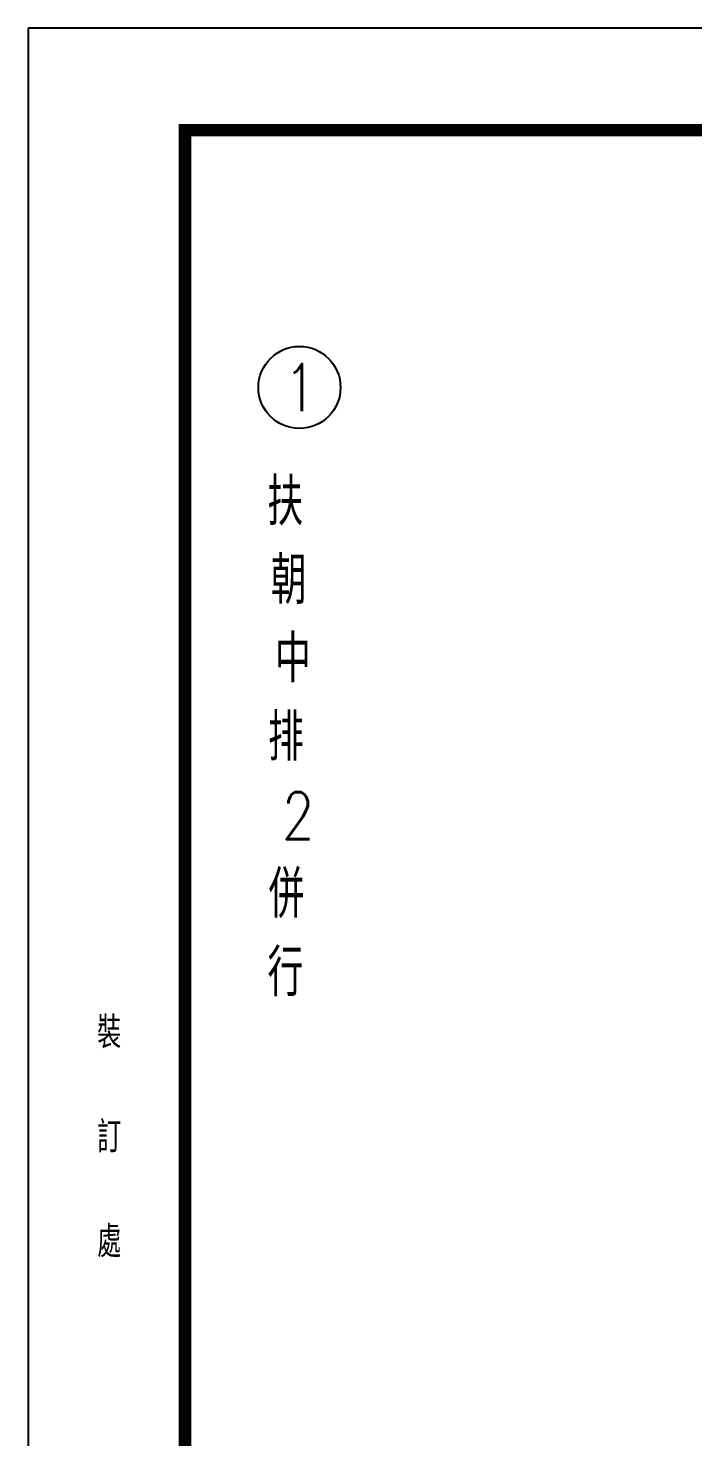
# Model space of a CAD drawing. Header units: millimetres. Extents: x -1400 to 47730, y 8839 to 61291.
# Drawn here: x -1400 to 2836, y 16710 to 25688 of the extents above; entities that cross this region are included whole.
import ezdxf

# ---------------------------------------------------------------- set-up
doc = ezdxf.new("R2010")
doc.units = ezdxf.units.MM
doc.header["$LTSCALE"] = 20
doc.layers.add('FRAME', color=5, linetype='Continuous')
doc.styles.add('YLIA', font='romans.shx', dxfattribs={"width": 0.8, "bigfont": 'lsp.shx'})

msp = doc.modelspace()

# ---------------------------------------------------------------- linework, layer by layer
msp.add_circle((329.49346, 23398.4451), 261.60519)
at = {"layer": 'FRAME', "ltscale": 0.5}
for p, q in [((19600.42759, 25688.3663), (-1399.57241, 25688.3663)), ((-1399.57241, 25688.3663), (-1399.57241, 10838.3663))]:
    msp.add_line(p, q, dxfattribs=at)
at = {"layer": 'FRAME', "const_width": 80}
msp.add_lwpolyline([(19100.42759, 11188.3663), (19100.42759, 25038.3663), (-399.57241, 25038.3663), (-399.57241, 11188.3663), (19100.42759, 11188.3663)], dxfattribs=at)

# ---------------------------------------------------------------- texts
at = {"char_height": 300, "style": 'YLIA'}
for s, insert, width, attachment_point in [('{\\Fromans|c136;1}', (334.4092, 23397.54321), 454.7571942, 5), ('\\pi-19.69517;扶\\P\\pi2.68052;朝\\P\\pi29.19986;中\\P\\pi-15.05429;排\\P\\pi73.61975;2\\P\\pi-12.23661;併\\P\\pi-18.20346;行', (144.19451, 22818.85121), 276.189767, 1)]:
    msp.add_mtext(s, dxfattribs=dict(at, insert=insert, width=width, attachment_point=attachment_point))
at = {"layer": 'FRAME', "ltscale": 0.5, "insert": (-883.32094, 18620.62922), "char_height": 200, "width": 750, "attachment_point": 5, "style": 'YLIA'}
msp.add_mtext('{\\C251;裝\\P\\P訂\\P\\P處}', dxfattribs=at)

doc.saveas('drawing.dxf')
